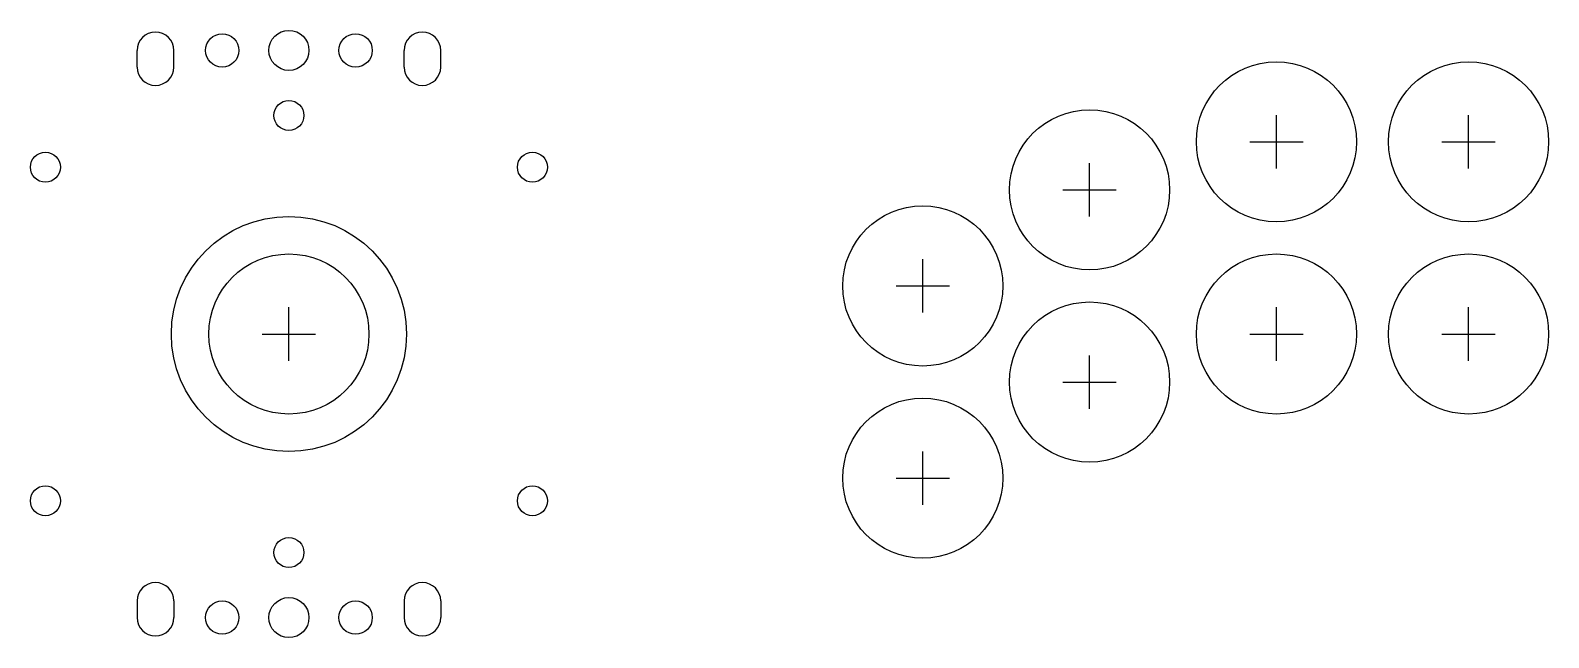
# Model space of a CAD drawing. Header units: millimetres. Extents: x -39 to 189, y -46 to 46.
import ezdxf

# ---------------------------------------------------------------- set-up
doc = ezdxf.new("R2010")
doc.units = ezdxf.units.MM
for name, color, linetype in [('BUTTONS', 1, 'Continuous'), ('GL_PLATE_HOLES', 2, 'Continuous'), ('JOYSTICK_BORE_24', 5, 'Continuous'), ('JOYSTICK_BORE_35.25', 3, 'Continuous'), ('REFERENCE', 8, 'Continuous')]:
    doc.layers.add(name, color=color, linetype=linetype)

msp = doc.modelspace()

# ---------------------------------------------------------------- linework, layer by layer
at = {"layer": 'BUTTONS'}
for centre in [(148, 28.8), (176.8, 28.8), (120, 21.6), (95, 7.2), (148, 0), (176.8, 0), (120, -7.2), (95, -21.6)]:
    msp.add_circle(centre, 12, dxfattribs=at)
at = {"layer": 'GL_PLATE_HOLES'}
for p, q in [((-22.75, 40), (-22.75, 42.5)), ((-17.25, 40), (-17.25, 42.5)), ((17.25, 40), (17.25, 42.5)), ((22.75, 40), (22.75, 42.5)), ((-22.75, -40), (-22.75, -42.5)), ((-17.25, -40), (-17.25, -42.5)), ((17.25, -40), (17.25, -42.5)), ((22.75, -40), (22.75, -42.5))]:
    msp.add_line(p, q, dxfattribs=at)
for centre, radius in [((-10, 42.5), 2.5), ((0, 42.5), 3), ((10, 42.5), 2.5), ((0, 32.75), 2.25), ((-36.5, 25), 2.25), ((36.5, 25), 2.25), ((-36.5, -25), 2.25), ((36.5, -25), 2.25), ((0, -32.75), 2.25), ((-10, -42.5), 2.5), ((0, -42.5), 3), ((10, -42.5), 2.5)]:
    msp.add_circle(centre, radius, dxfattribs=at)
for centre, start, end in [((-20, 42.5), 0, 180), ((20, 42.5), 0, 180), ((-20, 40), 180, 360), ((20, 40), 180, 360), ((-20, -40), 0, 180), ((20, -40), 0, 180), ((-20, -42.5), -180, 0), ((20, -42.5), -180, 0)]:
    msp.add_arc(centre, 2.75, start, end, dxfattribs=at)
at = {"layer": 'JOYSTICK_BORE_24'}
msp.add_circle((0, 0), 12, dxfattribs=at)
at = {"layer": 'JOYSTICK_BORE_35.25'}
msp.add_circle((0, 0), 17.62, dxfattribs=at)
at = {"layer": 'REFERENCE'}
for p, q in [((148, 24.8), (148, 32.8)), ((176.8, 24.8), (176.8, 32.8)), ((144, 28.8), (152, 28.8)), ((172.8, 28.8), (180.8, 28.8)), ((120, 17.6), (120, 25.6)), ((116, 21.6), (124, 21.6)), ((95, 3.2), (95, 11.2)), ((91, 7.2), (99, 7.2)), ((0, -4), (0, 4)), ((148, -4), (148, 4)), ((176.8, -4), (176.8, 4)), ((-4, 0), (4, 0)), ((144, 0), (152, 0)), ((172.8, 0), (180.8, 0)), ((120, -11.2), (120, -3.2)), ((116, -7.2), (124, -7.2)), ((95, -25.6), (95, -17.6)), ((91, -21.6), (99, -21.6))]:
    msp.add_line(p, q, dxfattribs=at)

doc.saveas('drawing.dxf')
